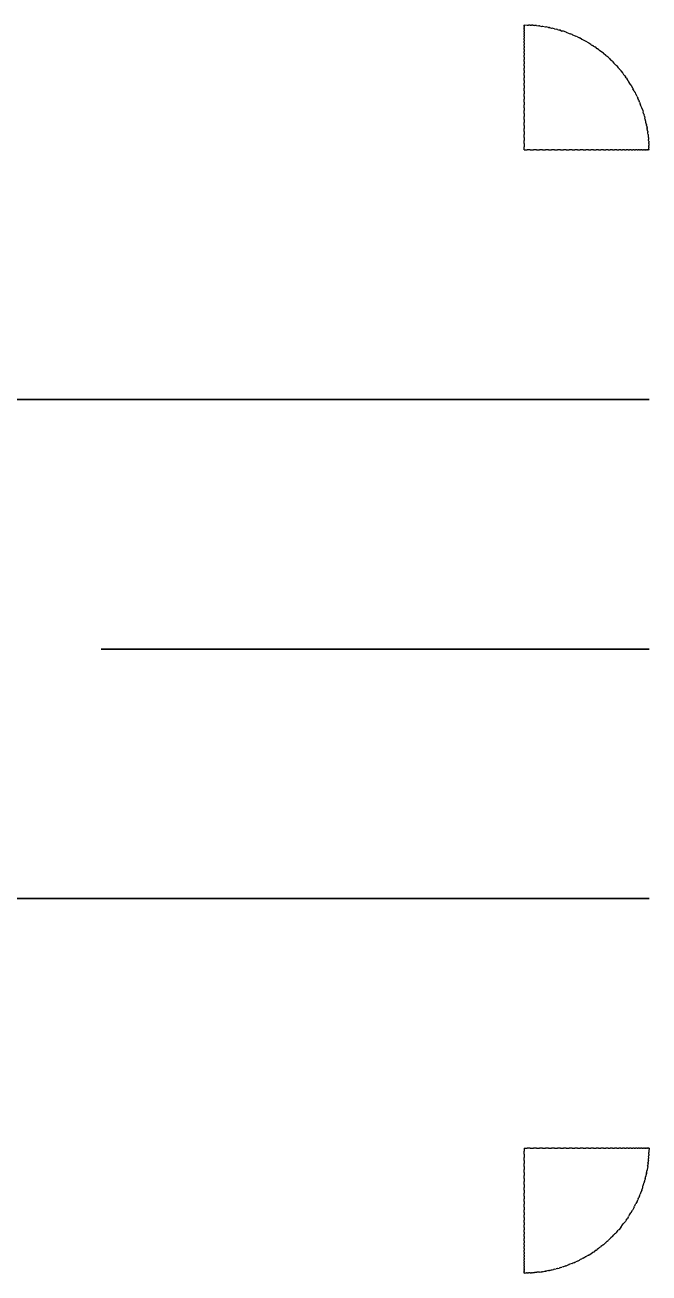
# Model space of a CAD drawing. Header units: metres. Extents: x 128 to 709, y -684 to -128.
# Drawn here: x 203.1 to 278.1, y -278.1 to -128.1 of the extents above; entities that cross this region are included whole.
import ezdxf

# ---------------------------------------------------------------- set-up
doc = ezdxf.new("R2010")
doc.units = ezdxf.units.M

msp = doc.modelspace()

# ---------------------------------------------------------------- linework, layer by layer
for p, q in [((263.13, -128.13), (263.5, -128.14)), ((263.13, -128.13), (263.13, -128.15)), ((263.13, -128.15), (263.13, -128.17)), ((263.13, -128.2), (263.13, -128.17)), ((263.13, -128.2), (263.13, -128.25)), ((263.13, -128.29), (263.13, -128.25)), ((263.13, -128.29), (263.13, -128.35)), ((263.13, -128.42), (263.13, -128.35)), ((263.13, -128.42), (263.13, -128.5)), ((263.13, -128.58), (263.13, -128.5)), ((263.13, -128.58), (263.13, -128.68)), ((263.13, -128.77), (263.13, -128.68)), ((263.13, -128.77), (263.13, -128.89)), ((263.13, -129), (263.13, -128.89)), ((263.5, -128.14), (263.64, -128.16)), ((263.86, -128.15), (263.64, -128.16)), ((263.86, -128.15), (264.01, -128.16)), ((264.15, -128.17), (264.01, -128.16)), ((264.15, -128.17), (264.23, -128.17)), ((264.23, -128.17), (264.38, -128.19)), ((264.6, -128.2), (264.38, -128.19)), ((264.6, -128.2), (264.88, -128.25)), ((264.96, -128.25), (264.88, -128.25)), ((264.96, -128.25), (265.25, -128.3)), ((265.33, -128.29), (265.25, -128.3)), ((265.33, -128.29), (265.69, -128.35)), ((265.69, -128.35), (265.75, -128.37)), ((266.05, -128.42), (265.75, -128.37)), ((266.05, -128.42), (266.12, -128.43)), ((266.18, -128.45), (266.12, -128.43)), ((266.18, -128.45), (266.41, -128.5)), ((266.41, -128.5), (266.48, -128.51)), ((266.77, -128.58), (266.48, -128.51)), ((266.77, -128.58), (266.97, -128.65)), ((267.13, -128.68), (266.97, -128.65)), ((267.13, -128.68), (267.33, -128.75)), ((267.48, -128.77), (267.33, -128.75)), ((267.48, -128.77), (267.66, -128.86)), ((267.82, -128.89), (267.66, -128.86)), ((267.83, -128.89), (267.82, -128.89)), ((268.15, -129), (267.83, -128.89)), ((263.13, -129), (263.13, -129.14)), ((263.13, -129.27), (263.13, -129.14)), ((263.13, -129.27), (263.13, -129.42)), ((263.13, -129.57), (263.13, -129.42)), ((263.13, -129.57), (263.13, -129.73)), ((263.13, -129.9), (263.13, -129.73)), ((263.13, -129.9), (263.13, -130.08)), ((263.13, -130.26), (263.13, -130.08)), ((263.13, -130.26), (263.13, -130.46)), ((263.13, -130.66), (263.13, -130.46)), ((268.15, -129), (268.17, -129)), ((268.18, -129), (268.17, -129)), ((268.18, -129), (268.51, -129.14)), ((268.52, -129.14), (268.51, -129.14)), ((268.52, -129.14), (268.63, -129.2)), ((268.87, -129.27), (268.63, -129.2)), ((268.87, -129.27), (268.99, -129.34)), ((269.2, -129.42), (268.99, -129.34)), ((269.2, -129.42), (269.32, -129.49)), ((269.54, -129.57), (269.32, -129.49)), ((269.54, -129.57), (269.79, -129.69)), ((269.87, -129.73), (269.79, -129.69)), ((270.03, -129.82), (269.87, -129.73)), ((270.03, -129.82), (270.11, -129.86)), ((270.2, -129.9), (270.11, -129.86)), ((270.2, -129.9), (270.52, -130.08)), ((270.52, -130.08), (270.56, -130.12)), ((270.84, -130.26), (270.56, -130.12)), ((270.84, -130.26), (270.88, -130.3)), ((271.15, -130.46), (270.88, -130.3)), ((271.15, -130.46), (271.19, -130.5)), ((271.19, -130.5), (271.35, -130.61)), ((263.13, -130.66), (263.13, -130.87)), ((263.13, -131.08), (263.13, -130.87)), ((263.13, -131.08), (263.13, -131.31)), ((263.13, -131.53), (263.13, -131.31)), ((263.13, -131.53), (263.13, -131.77)), ((263.13, -132.01), (263.13, -131.77)), ((271.46, -130.66), (271.35, -130.61)), ((271.46, -130.66), (271.62, -130.77)), ((271.76, -130.87), (271.62, -130.77)), ((271.78, -130.88), (271.76, -130.87)), ((271.78, -130.88), (271.92, -130.98)), ((272.06, -131.08), (271.92, -130.98)), ((272.06, -131.08), (272.19, -131.2)), ((272.35, -131.31), (272.19, -131.2)), ((272.64, -131.53), (272.35, -131.31)), ((272.64, -131.53), (272.92, -131.77)), ((272.92, -131.77), (272.98, -131.85)), ((273.2, -132.01), (272.98, -131.85)), ((263.13, -132.01), (263.13, -132.27)), ((263.13, -132.52), (263.13, -132.27)), ((263.13, -132.52), (263.13, -132.79)), ((263.13, -133.05), (263.13, -132.79)), ((263.13, -133.05), (263.13, -133.33)), ((263.13, -133.61), (263.13, -133.33)), ((273.2, -132.01), (273.28, -132.09)), ((273.37, -132.17), (273.28, -132.09)), ((273.37, -132.17), (273.47, -132.27)), ((273.47, -132.27), (273.55, -132.35)), ((273.73, -132.52), (273.55, -132.35)), ((273.73, -132.52), (273.91, -132.72)), ((273.99, -132.79), (273.91, -132.72)), ((274.09, -132.91), (273.99, -132.79)), ((274.09, -132.91), (274.17, -132.98)), ((274.24, -133.05), (274.17, -132.98)), ((274.24, -133.05), (274.43, -133.29)), ((274.48, -133.33), (274.43, -133.29)), ((274.48, -133.33), (274.5, -133.36)), ((274.72, -133.61), (274.5, -133.36)), ((263.13, -133.61), (263.13, -133.9)), ((263.13, -134.19), (263.13, -133.9)), ((263.13, -134.19), (263.13, -134.49)), ((263.13, -134.79), (263.13, -134.49)), ((263.13, -134.79), (263.13, -135.11)), ((274.72, -133.61), (274.74, -133.64)), ((274.76, -133.67), (274.74, -133.64)), ((274.76, -133.67), (274.95, -133.9)), ((274.95, -133.9), (274.97, -133.93)), ((274.97, -133.93), (275.07, -134.08)), ((275.18, -134.19), (275.07, -134.08)), ((275.18, -134.19), (275.28, -134.35)), ((275.39, -134.49), (275.28, -134.35)), ((275.39, -134.49), (275.49, -134.65)), ((275.6, -134.79), (275.49, -134.65)), ((275.6, -134.79), (275.66, -134.92)), ((275.77, -135.07), (275.66, -134.92)), ((263.13, -135.42), (263.13, -135.11)), ((263.13, -135.42), (263.13, -135.74)), ((263.13, -136.06), (263.13, -135.74)), ((263.13, -136.06), (263.13, -136.39)), ((263.13, -136.71), (263.13, -136.39)), ((275.8, -135.11), (275.77, -135.07)), ((275.94, -135.34), (275.8, -135.11)), ((275.94, -135.34), (275.97, -135.38)), ((275.99, -135.42), (275.97, -135.38)), ((275.99, -135.42), (276.15, -135.7)), ((276.18, -135.74), (276.15, -135.7)), ((276.18, -135.74), (276.2, -135.79)), ((276.36, -136.06), (276.2, -135.79)), ((276.36, -136.06), (276.4, -136.15)), ((276.45, -136.24), (276.4, -136.15)), ((276.45, -136.24), (276.52, -136.39)), ((276.52, -136.39), (276.57, -136.48)), ((276.69, -136.71), (276.57, -136.48)), ((263.13, -136.71), (263.13, -137.05)), ((263.13, -137.39), (263.13, -137.05)), ((263.13, -137.39), (263.13, -137.73)), ((263.13, -138.07), (263.13, -137.73)), ((276.69, -136.71), (276.79, -136.94)), ((276.84, -137.05), (276.79, -136.94)), ((276.89, -137.16), (276.84, -137.05)), ((276.89, -137.16), (276.94, -137.27)), ((276.99, -137.39), (276.94, -137.27)), ((276.99, -137.39), (277.07, -137.64)), ((277.12, -137.73), (277.07, -137.64)), ((277.12, -137.73), (277.12, -137.75)), ((277.25, -138.07), (277.12, -137.75)), ((263.13, -138.07), (263.13, -138.42)), ((263.13, -138.77), (263.13, -138.42)), ((263.13, -138.77), (263.13, -139.13)), ((263.13, -139.48), (263.13, -139.13)), ((263.13, -139.48), (263.13, -139.84)), ((277.25, -138.07), (277.26, -138.1)), ((277.26, -138.12), (277.26, -138.1)), ((277.26, -138.12), (277.37, -138.42)), ((277.37, -138.42), (277.37, -138.45)), ((277.37, -138.45), (277.42, -138.6)), ((277.48, -138.77), (277.42, -138.6)), ((277.48, -138.77), (277.53, -138.93)), ((277.57, -139.08), (277.53, -138.93)), ((277.57, -139.08), (277.58, -139.13)), ((277.58, -139.13), (277.63, -139.28)), ((277.68, -139.48), (277.63, -139.28)), ((277.68, -139.48), (277.69, -139.59)), ((263.13, -140.2), (263.13, -139.84)), ((263.13, -140.2), (263.13, -140.56)), ((263.13, -140.93), (263.13, -140.56)), ((263.13, -140.93), (263.13, -141.29)), ((277.75, -139.78), (277.69, -139.59)), ((277.76, -139.84), (277.75, -139.78)), ((277.81, -140.08), (277.76, -139.84)), ((277.81, -140.08), (277.83, -140.14)), ((277.84, -140.2), (277.83, -140.14)), ((277.84, -140.2), (277.89, -140.51)), ((277.9, -140.56), (277.89, -140.51)), ((277.9, -140.56), (277.9, -140.61)), ((277.9, -140.63), (277.9, -140.61)), ((277.9, -140.64), (277.9, -140.63)), ((277.9, -140.67), (277.9, -140.64)), ((277.97, -140.93), (277.9, -140.67)), ((277.97, -140.93), (277.98, -141.01)), ((263.13, -141.66), (263.13, -141.29)), ((263.13, -141.66), (263.13, -142.03)), ((263.13, -142.39), (263.13, -142.03)), ((263.13, -142.39), (263.13, -142.76)), ((277.99, -141.09), (277.98, -141.01)), ((277.99, -141.1), (277.99, -141.09)), ((277.99, -141.12), (277.99, -141.1)), ((277.99, -141.12), (277.99, -141.13)), ((278.01, -141.29), (277.99, -141.13)), ((278.01, -141.29), (278.02, -141.37)), ((278.02, -141.37), (278.04, -141.61)), ((278.06, -141.66), (278.04, -141.61)), ((278.06, -141.66), (278.07, -141.88)), ((278.08, -142.03), (278.07, -141.88)), ((278.09, -142.11), (278.08, -142.03)), ((278.09, -142.11), (278.09, -142.13)), ((278.09, -142.13), (278.09, -142.14)), ((278.09, -142.14), (278.09, -142.15)), ((278.09, -142.15), (278.09, -142.24)), ((278.11, -142.39), (278.09, -142.24)), ((278.11, -142.39), (278.11, -142.62)), ((263.13, -143.13), (263.13, -142.76)), ((263.13, -143.13), (263.5, -143.13)), ((263.86, -143.13), (263.5, -143.13)), ((263.86, -143.13), (264.23, -143.13)), ((264.6, -143.13), (264.23, -143.13)), ((264.6, -143.13), (264.96, -143.13)), ((265.33, -143.13), (264.96, -143.13)), ((265.33, -143.13), (265.69, -143.13)), ((266.05, -143.13), (265.69, -143.13)), ((266.05, -143.13), (266.41, -143.13)), ((266.77, -143.13), (266.41, -143.13)), ((266.77, -143.13), (267.13, -143.13)), ((267.48, -143.13), (267.13, -143.13)), ((267.48, -143.13), (267.83, -143.13)), ((268.18, -143.13), (267.83, -143.13)), ((268.18, -143.13), (268.52, -143.13)), ((268.87, -143.13), (268.52, -143.13)), ((268.87, -143.13), (269.2, -143.13)), ((269.54, -143.13), (269.2, -143.13)), ((269.54, -143.13), (269.87, -143.13)), ((270.2, -143.13), (269.87, -143.13)), ((270.2, -143.13), (270.52, -143.13)), ((270.84, -143.13), (270.52, -143.13)), ((270.84, -143.13), (271.15, -143.13)), ((271.46, -143.13), (271.15, -143.13)), ((271.46, -143.13), (271.76, -143.13)), ((272.06, -143.13), (271.76, -143.13)), ((272.06, -143.13), (272.35, -143.13)), ((272.64, -143.13), (272.35, -143.13)), ((272.64, -143.13), (272.92, -143.13)), ((273.2, -143.13), (272.92, -143.13)), ((273.2, -143.13), (273.47, -143.13)), ((273.73, -143.13), (273.47, -143.13)), ((273.73, -143.13), (273.99, -143.13)), ((274.24, -143.13), (273.99, -143.13)), ((274.24, -143.13), (274.48, -143.13)), ((274.72, -143.13), (274.48, -143.13)), ((274.72, -143.13), (274.95, -143.13)), ((275.18, -143.13), (274.95, -143.13)), ((275.18, -143.13), (275.39, -143.13)), ((275.6, -143.13), (275.39, -143.13)), ((275.6, -143.13), (275.8, -143.13)), ((275.99, -143.13), (275.8, -143.13)), ((275.99, -143.13), (276.18, -143.13)), ((276.36, -143.13), (276.18, -143.13)), ((276.36, -143.13), (276.52, -143.13)), ((276.69, -143.13), (276.52, -143.13)), ((276.69, -143.13), (276.84, -143.13)), ((276.99, -143.13), (276.84, -143.13)), ((276.99, -143.13), (277.12, -143.13)), ((277.25, -143.13), (277.12, -143.13)), ((277.25, -143.13), (277.37, -143.13)), ((277.48, -143.13), (277.37, -143.13)), ((277.48, -143.13), (277.58, -143.13)), ((277.68, -143.13), (277.58, -143.13)), ((277.68, -143.13), (277.76, -143.13)), ((277.84, -143.13), (277.76, -143.13)), ((277.84, -143.13), (277.9, -143.13)), ((277.97, -143.13), (277.9, -143.13)), ((277.97, -143.13), (278.01, -143.13)), ((278.06, -143.13), (278.01, -143.13)), ((278.06, -143.13), (278.08, -143.13)), ((278.11, -143.13), (278.08, -143.13)), ((278.11, -142.64), (278.11, -142.62)), ((278.11, -142.65), (278.11, -142.64)), ((278.11, -142.66), (278.11, -142.65)), ((278.12, -142.76), (278.11, -142.66)), ((278.12, -142.76), (278.11, -142.86)), ((278.11, -142.89), (278.11, -142.86)), ((278.11, -142.92), (278.11, -142.89)), ((278.11, -142.96), (278.11, -142.92)), ((278.11, -142.99), (278.11, -142.96)), ((278.13, -143.13), (278.11, -142.99)), ((278.13, -143.13), (278.11, -143.13)), ((179.64, -173.13), (220.38, -173.13)), ((219.45, -173.13), (180.12, -173.13)), ((219.63, -173.13), (219.45, -173.13)), ((219.87, -173.13), (219.63, -173.13)), ((220.05, -173.13), (219.87, -173.13)), ((220.23, -173.13), (220.05, -173.13)), ((220.49, -173.13), (220.23, -173.13)), ((220.38, -173.13), (220.52, -173.13)), ((220.68, -173.13), (220.49, -173.13)), ((220.52, -173.13), (220.8, -173.13)), ((220.87, -173.13), (220.68, -173.13)), ((220.8, -173.13), (220.94, -173.13)), ((221.14, -173.13), (220.87, -173.13)), ((220.94, -173.13), (221.08, -173.13)), ((221.08, -173.13), (221.39, -173.13)), ((221.33, -173.13), (221.14, -173.13)), ((221.53, -173.13), (221.33, -173.13)), ((221.39, -173.13), (221.53, -173.13)), ((221.53, -173.13), (221.68, -173.13)), ((221.82, -173.13), (221.53, -173.13)), ((221.68, -173.13), (222, -173.13)), ((222.01, -173.13), (221.82, -173.13)), ((222, -173.13), (222.15, -173.13)), ((222.21, -173.13), (222.01, -173.13)), ((222.15, -173.13), (222.3, -173.13)), ((222.51, -173.13), (222.21, -173.13)), ((222.3, -173.13), (222.63, -173.13)), ((222.71, -173.13), (222.51, -173.13)), ((222.63, -173.13), (222.78, -173.13)), ((222.92, -173.13), (222.71, -173.13)), ((222.78, -173.13), (222.94, -173.13)), ((223.23, -173.13), (222.92, -173.13)), ((222.94, -173.13), (223.29, -173.13)), ((223.43, -173.13), (223.23, -173.13)), ((223.29, -173.13), (223.44, -173.13)), ((223.63, -173.13), (223.43, -173.13)), ((223.44, -173.13), (223.6, -173.13)), ((223.6, -173.13), (223.96, -173.13)), ((223.96, -173.13), (223.63, -173.13)), ((223.96, -173.13), (224.11, -173.13)), ((224.16, -173.13), (223.96, -173.13)), ((224.11, -173.13), (224.27, -173.13)), ((224.36, -173.13), (224.16, -173.13)), ((224.27, -173.13), (224.65, -173.13)), ((224.7, -173.13), (224.36, -173.13)), ((224.65, -173.13), (224.8, -173.13)), ((224.9, -173.13), (224.7, -173.13)), ((224.8, -173.13), (224.95, -173.13)), ((225.1, -173.13), (224.9, -173.13)), ((224.95, -173.13), (225.34, -173.13)), ((225.44, -173.13), (225.1, -173.13)), ((225.34, -173.13), (225.49, -173.13)), ((225.64, -173.13), (225.44, -173.13)), ((225.49, -173.13), (225.64, -173.13)), ((225.64, -173.13), (226.05, -173.13)), ((225.85, -173.13), (225.64, -173.13)), ((226.2, -173.13), (225.85, -173.13)), ((226.05, -173.13), (226.2, -173.13)), ((226.2, -173.13), (226.34, -173.13)), ((226.39, -173.13), (226.2, -173.13)), ((226.34, -173.13), (226.75, -173.13)), ((226.59, -173.13), (226.39, -173.13)), ((226.95, -173.13), (226.59, -173.13)), ((226.75, -173.13), (226.9, -173.13)), ((226.9, -173.13), (227.04, -173.13)), ((227.15, -173.13), (226.95, -173.13)), ((227.04, -173.13), (227.46, -173.13)), ((227.34, -173.13), (227.15, -173.13)), ((227.71, -173.13), (227.34, -173.13)), ((227.46, -173.13), (227.6, -173.13)), ((227.6, -173.13), (227.73, -173.13)), ((227.89, -173.13), (227.71, -173.13)), ((227.73, -173.13), (228.16, -173.13)), ((228.08, -173.13), (227.89, -173.13)), ((228.45, -173.13), (228.08, -173.13)), ((228.16, -173.13), (228.29, -173.13)), ((228.29, -173.13), (228.43, -173.13)), ((228.43, -173.13), (228.86, -173.13)), ((228.64, -173.13), (228.45, -173.13)), ((228.81, -173.13), (228.64, -173.13)), ((229.19, -173.13), (228.81, -173.13)), ((228.86, -173.13), (228.99, -173.13)), ((228.99, -173.13), (229.11, -173.13)), ((229.11, -173.13), (229.54, -173.13)), ((229.37, -173.13), (229.19, -173.13)), ((229.54, -173.13), (229.37, -173.13)), ((229.54, -173.13), (229.67, -173.13)), ((229.92, -173.13), (229.54, -173.13)), ((229.67, -173.13), (229.78, -173.13)), ((229.78, -173.13), (230.23, -173.13)), ((230.09, -173.13), (229.92, -173.13)), ((230.26, -173.13), (230.09, -173.13)), ((230.23, -173.13), (230.34, -173.13)), ((230.64, -173.13), (230.26, -173.13)), ((230.34, -173.13), (230.44, -173.13)), ((230.44, -173.13), (230.89, -173.13)), ((230.8, -173.13), (230.64, -173.13)), ((230.96, -173.13), (230.8, -173.13)), ((230.89, -173.13), (230.99, -173.13)), ((231.34, -173.13), (230.96, -173.13)), ((230.99, -173.13), (231.09, -173.13)), ((231.09, -173.13), (231.54, -173.13)), ((231.49, -173.13), (231.34, -173.13)), ((231.64, -173.13), (231.49, -173.13)), ((231.54, -173.13), (231.63, -173.13)), ((231.63, -173.13), (231.72, -173.13)), ((232.03, -173.13), (231.64, -173.13)), ((231.72, -173.13), (232.17, -173.13)), ((232.17, -173.13), (232.03, -173.13)), ((232.17, -173.13), (232.25, -173.13)), ((232.31, -173.13), (232.17, -173.13)), ((232.25, -173.13), (232.33, -173.13)), ((232.69, -173.13), (232.31, -173.13)), ((232.33, -173.13), (232.78, -173.13)), ((232.82, -173.13), (232.69, -173.13)), ((232.78, -173.13), (232.85, -173.13)), ((232.95, -173.13), (232.82, -173.13)), ((232.85, -173.13), (232.92, -173.13)), ((232.92, -173.13), (233.36, -173.13)), ((233.34, -173.13), (232.95, -173.13)), ((233.46, -173.13), (233.34, -173.13)), ((233.36, -173.13), (233.43, -173.13)), ((233.43, -173.13), (233.49, -173.13)), ((233.58, -173.13), (233.46, -173.13)), ((233.49, -173.13), (233.93, -173.13)), ((233.96, -173.13), (233.58, -173.13)), ((233.93, -173.13), (233.99, -173.13)), ((234.07, -173.13), (233.96, -173.13)), ((233.99, -173.13), (234.04, -173.13)), ((234.04, -173.13), (234.47, -173.13)), ((234.18, -173.13), (234.07, -173.13)), ((234.56, -173.13), (234.18, -173.13)), ((234.47, -173.13), (234.52, -173.13)), ((234.52, -173.13), (234.57, -173.13)), ((234.66, -173.13), (234.56, -173.13)), ((234.57, -173.13), (234.99, -173.13)), ((234.76, -173.13), (234.66, -173.13)), ((235.13, -173.13), (234.76, -173.13)), ((234.99, -173.13), (235.03, -173.13)), ((235.03, -173.13), (235.07, -173.13)), ((235.07, -173.13), (235.48, -173.13)), ((235.22, -173.13), (235.13, -173.13)), ((235.31, -173.13), (235.22, -173.13)), ((235.67, -173.13), (235.31, -173.13)), ((235.48, -173.13), (235.51, -173.13)), ((235.51, -173.13), (235.54, -173.13)), ((235.54, -173.13), (235.95, -173.13)), ((235.76, -173.13), (235.67, -173.13)), ((235.84, -173.13), (235.76, -173.13)), ((236.19, -173.13), (235.84, -173.13)), ((235.95, -173.13), (235.97, -173.13)), ((235.97, -173.13), (236, -173.13)), ((236, -173.13), (236.38, -173.13)), ((236.27, -173.13), (236.19, -173.13)), ((236.34, -173.13), (236.27, -173.13)), ((236.68, -173.13), (236.34, -173.13)), ((236.38, -173.13), (236.4, -173.13)), ((236.4, -173.13), (236.42, -173.13)), ((236.42, -173.13), (236.81, -173.13)), ((236.75, -173.13), (236.68, -173.13)), ((236.81, -173.13), (236.75, -173.13)), ((236.81, -173.13), (236.82, -173.13)), ((237.15, -173.13), (236.81, -173.13)), ((236.82, -173.13), (237.18, -173.13)), ((237.2, -173.13), (237.15, -173.13)), ((237.18, -173.13), (237.19, -173.13)), ((237.19, -173.13), (237.54, -173.13)), ((237.26, -173.13), (237.2, -173.13)), ((237.58, -173.13), (237.26, -173.13)), ((237.54, -173.13), (237.7, -173.13)), ((237.63, -173.13), (237.58, -173.13)), ((237.68, -173.13), (237.63, -173.13)), ((237.99, -173.13), (237.68, -173.13)), ((237.7, -173.13), (237.87, -173.13)), ((237.87, -173.13), (263.13, -173.13)), ((238.03, -173.13), (237.99, -173.13)), ((238.07, -173.13), (238.03, -173.13)), ((238.36, -173.13), (238.07, -173.13)), ((238.4, -173.13), (238.36, -173.13)), ((241.46, -173.13), (238.4, -173.13)), ((244.55, -173.13), (241.46, -173.13)), ((270.63, -173.13), (244.55, -173.13)), ((263.13, -173.13), (263.31, -173.13)), ((263.31, -173.13), (263.5, -173.13)), ((263.5, -173.13), (263.68, -173.13)), ((263.68, -173.13), (263.86, -173.13)), ((263.86, -173.13), (264.05, -173.13)), ((264.05, -173.13), (264.23, -173.13)), ((264.23, -173.13), (264.41, -173.13)), ((264.41, -173.13), (264.6, -173.13)), ((264.6, -173.13), (264.78, -173.13)), ((264.78, -173.13), (264.96, -173.13)), ((264.96, -173.13), (265.15, -173.13)), ((265.15, -173.13), (265.33, -173.13)), ((265.33, -173.13), (265.51, -173.13)), ((265.51, -173.13), (265.69, -173.13)), ((265.69, -173.13), (265.87, -173.13)), ((265.87, -173.13), (266.05, -173.13)), ((266.05, -173.13), (266.23, -173.13)), ((266.23, -173.13), (266.41, -173.13)), ((266.41, -173.13), (266.59, -173.13)), ((266.59, -173.13), (266.77, -173.13)), ((266.77, -173.13), (266.95, -173.13)), ((266.95, -173.13), (267.13, -173.13)), ((267.13, -173.13), (267.31, -173.13)), ((267.31, -173.13), (267.48, -173.13)), ((267.48, -173.13), (267.66, -173.13)), ((267.66, -173.13), (267.83, -173.13)), ((267.83, -173.13), (268.01, -173.13)), ((268.01, -173.13), (268.18, -173.13)), ((268.18, -173.13), (268.35, -173.13)), ((268.35, -173.13), (268.52, -173.13)), ((268.52, -173.13), (268.7, -173.13)), ((268.7, -173.13), (268.87, -173.13)), ((268.87, -173.13), (269.04, -173.13)), ((269.04, -173.13), (269.2, -173.13)), ((269.2, -173.13), (269.37, -173.13)), ((269.37, -173.13), (269.54, -173.13)), ((269.54, -173.13), (269.71, -173.13)), ((269.71, -173.13), (269.87, -173.13)), ((269.87, -173.13), (270.03, -173.13)), ((270.03, -173.13), (270.2, -173.13)), ((270.2, -173.13), (270.36, -173.13)), ((270.36, -173.13), (270.52, -173.13)), ((270.52, -173.13), (270.68, -173.13)), ((272.83, -173.13), (270.63, -173.13)), ((270.68, -173.13), (270.84, -173.13)), ((270.84, -173.13), (271, -173.13)), ((271, -173.13), (271.15, -173.13)), ((271.15, -173.13), (271.31, -173.13)), ((271.31, -173.13), (271.46, -173.13)), ((271.46, -173.13), (271.61, -173.13)), ((271.61, -173.13), (271.76, -173.13)), ((271.76, -173.13), (271.91, -173.13)), ((271.91, -173.13), (272.06, -173.13)), ((272.06, -173.13), (272.21, -173.13)), ((272.21, -173.13), (272.35, -173.13)), ((272.35, -173.13), (272.5, -173.13)), ((272.5, -173.13), (272.64, -173.13)), ((272.64, -173.13), (272.78, -173.13)), ((272.78, -173.13), (272.92, -173.13)), ((274.38, -173.13), (272.83, -173.13)), ((272.92, -173.13), (273.06, -173.13)), ((273.06, -173.13), (273.2, -173.13)), ((273.2, -173.13), (273.33, -173.13)), ((273.33, -173.13), (273.47, -173.13)), ((273.47, -173.13), (273.6, -173.13)), ((273.6, -173.13), (273.73, -173.13)), ((273.73, -173.13), (273.86, -173.13)), ((273.86, -173.13), (273.99, -173.13)), ((273.99, -173.13), (274.12, -173.13)), ((274.12, -173.13), (274.24, -173.13)), ((274.24, -173.13), (274.36, -173.13)), ((274.36, -173.13), (274.48, -173.13)), ((276.36, -173.13), (274.38, -173.13)), ((274.48, -173.13), (274.6, -173.13)), ((274.6, -173.13), (274.72, -173.13)), ((274.72, -173.13), (274.84, -173.13)), ((274.84, -173.13), (274.95, -173.13)), ((274.95, -173.13), (275.06, -173.13)), ((275.06, -173.13), (275.18, -173.13)), ((275.18, -173.13), (275.28, -173.13)), ((275.28, -173.13), (275.39, -173.13)), ((275.39, -173.13), (275.49, -173.13)), ((275.49, -173.13), (275.6, -173.13)), ((275.6, -173.13), (275.7, -173.13)), ((275.7, -173.13), (275.8, -173.13)), ((275.8, -173.13), (275.9, -173.13)), ((275.9, -173.13), (275.99, -173.13)), ((275.99, -173.13), (276.08, -173.13)), ((276.08, -173.13), (276.18, -173.13)), ((276.18, -173.13), (276.27, -173.13)), ((276.27, -173.13), (276.36, -173.13)), ((276.36, -173.13), (276.44, -173.13)), ((278.13, -173.13), (276.36, -173.13)), ((276.44, -173.13), (276.52, -173.13)), ((276.52, -173.13), (276.61, -173.13)), ((276.61, -173.13), (276.69, -173.13)), ((276.69, -173.13), (276.76, -173.13)), ((276.76, -173.13), (276.84, -173.13)), ((276.84, -173.13), (276.91, -173.13)), ((276.91, -173.13), (276.99, -173.13)), ((276.99, -173.13), (277.05, -173.13)), ((277.05, -173.13), (277.12, -173.13)), ((277.12, -173.13), (277.19, -173.13)), ((277.19, -173.13), (277.25, -173.13)), ((277.25, -173.13), (277.31, -173.13)), ((277.31, -173.13), (277.37, -173.13)), ((277.37, -173.13), (277.42, -173.13)), ((277.42, -173.13), (277.48, -173.13)), ((277.48, -173.13), (277.53, -173.13)), ((277.53, -173.13), (277.58, -173.13)), ((277.58, -173.13), (277.63, -173.13)), ((277.63, -173.13), (277.68, -173.13)), ((277.68, -173.13), (277.72, -173.13)), ((277.72, -173.13), (277.76, -173.13)), ((277.76, -173.13), (277.8, -173.13)), ((277.8, -173.13), (277.84, -173.13)), ((277.84, -173.13), (277.87, -173.13)), ((277.87, -173.13), (277.9, -173.13)), ((277.9, -173.13), (277.93, -173.13)), ((277.93, -173.13), (277.97, -173.13)), ((277.97, -173.13), (277.99, -173.13)), ((277.99, -173.13), (278.01, -173.13)), ((278.01, -173.13), (278.03, -173.13)), ((278.03, -173.13), (278.06, -173.13)), ((278.06, -173.13), (278.07, -173.13)), ((278.07, -173.13), (278.08, -173.13)), ((278.08, -173.13), (278.1, -173.13)), ((278.1, -173.13), (278.12, -173.13)), ((278.12, -173.13), (278.13, -173.13)), ((212.61, -203.13), (212.28, -203.13)), ((212.28, -203.13), (212.61, -203.13)), ((237.71, -203.13), (212.61, -203.13)), ((212.61, -203.13), (241.46, -203.13)), ((263.13, -203.13), (237.71, -203.13)), ((241.46, -203.13), (270.63, -203.13)), ((263.5, -203.13), (263.13, -203.13)), ((263.86, -203.13), (263.5, -203.13)), ((264.23, -203.13), (263.86, -203.13)), ((264.6, -203.13), (264.23, -203.13)), ((264.96, -203.13), (264.6, -203.13)), ((265.33, -203.13), (264.96, -203.13)), ((265.69, -203.13), (265.33, -203.13)), ((266.05, -203.13), (265.69, -203.13)), ((266.41, -203.13), (266.05, -203.13)), ((266.77, -203.13), (266.41, -203.13)), ((267.13, -203.13), (266.77, -203.13)), ((267.48, -203.13), (267.13, -203.13)), ((267.83, -203.13), (267.48, -203.13)), ((268.18, -203.13), (267.83, -203.13)), ((268.52, -203.13), (268.18, -203.13)), ((268.87, -203.13), (268.52, -203.13)), ((269.2, -203.13), (268.87, -203.13)), ((269.54, -203.13), (269.2, -203.13)), ((269.87, -203.13), (269.54, -203.13)), ((270.2, -203.13), (269.87, -203.13)), ((270.52, -203.13), (270.2, -203.13)), ((270.84, -203.13), (270.52, -203.13)), ((270.63, -203.13), (274.38, -203.13)), ((271.15, -203.13), (270.84, -203.13)), ((271.46, -203.13), (271.15, -203.13)), ((271.76, -203.13), (271.46, -203.13)), ((272.06, -203.13), (271.76, -203.13)), ((272.35, -203.13), (272.06, -203.13)), ((272.64, -203.13), (272.35, -203.13)), ((272.92, -203.13), (272.64, -203.13)), ((273.2, -203.13), (272.92, -203.13)), ((273.47, -203.13), (273.2, -203.13)), ((273.73, -203.13), (273.47, -203.13)), ((273.99, -203.13), (273.73, -203.13)), ((274.24, -203.13), (273.99, -203.13)), ((274.48, -203.13), (274.24, -203.13)), ((274.38, -203.13), (274.6, -203.13)), ((274.72, -203.13), (274.48, -203.13)), ((274.6, -203.13), (278.13, -203.13)), ((274.95, -203.13), (274.72, -203.13)), ((275.18, -203.13), (274.95, -203.13)), ((275.39, -203.13), (275.18, -203.13)), ((275.6, -203.13), (275.39, -203.13)), ((275.8, -203.13), (275.6, -203.13)), ((275.99, -203.13), (275.8, -203.13)), ((276.18, -203.13), (275.99, -203.13)), ((276.36, -203.13), (276.18, -203.13)), ((276.52, -203.13), (276.36, -203.13)), ((276.69, -203.13), (276.52, -203.13)), ((276.84, -203.13), (276.69, -203.13)), ((276.99, -203.13), (276.84, -203.13)), ((277.12, -203.13), (276.99, -203.13)), ((277.25, -203.13), (277.12, -203.13)), ((277.37, -203.13), (277.25, -203.13)), ((277.48, -203.13), (277.37, -203.13)), ((277.58, -203.13), (277.48, -203.13)), ((277.68, -203.13), (277.58, -203.13)), ((277.76, -203.13), (277.68, -203.13)), ((277.84, -203.13), (277.76, -203.13)), ((277.9, -203.13), (277.84, -203.13)), ((277.97, -203.13), (277.9, -203.13)), ((278.01, -203.13), (277.97, -203.13)), ((278.06, -203.13), (278.01, -203.13)), ((278.08, -203.13), (278.06, -203.13)), ((278.12, -203.13), (278.08, -203.13)), ((278.13, -203.13), (278.12, -203.13)), ((180.25, -233.13), (219.66, -233.13)), ((218.71, -233.13), (180.76, -233.13)), ((218.9, -233.13), (218.71, -233.13)), ((219.13, -233.13), (218.9, -233.13)), ((219.32, -233.13), (219.13, -233.13)), ((219.51, -233.13), (219.32, -233.13)), ((219.77, -233.13), (219.51, -233.13)), ((219.66, -233.13), (219.8, -233.13)), ((219.96, -233.13), (219.77, -233.13)), ((219.8, -233.13), (220.08, -233.13)), ((220.16, -233.13), (219.96, -233.13)), ((220.08, -233.13), (220.23, -233.13)), ((220.43, -233.13), (220.16, -233.13)), ((220.23, -233.13), (220.38, -233.13)), ((220.38, -233.13), (220.68, -233.13)), ((220.63, -233.13), (220.43, -233.13)), ((220.83, -233.13), (220.63, -233.13)), ((220.68, -233.13), (220.83, -233.13)), ((220.83, -233.13), (220.99, -233.13)), ((221.11, -233.13), (220.83, -233.13)), ((220.99, -233.13), (221.3, -233.13)), ((221.32, -233.13), (221.11, -233.13)), ((221.3, -233.13), (221.46, -233.13)), ((221.53, -233.13), (221.32, -233.13)), ((221.46, -233.13), (221.62, -233.13)), ((221.82, -233.13), (221.53, -233.13)), ((221.62, -233.13), (221.95, -233.13)), ((222.03, -233.13), (221.82, -233.13)), ((221.95, -233.13), (222.11, -233.13)), ((222.24, -233.13), (222.03, -233.13)), ((222.11, -233.13), (222.28, -233.13)), ((222.55, -233.13), (222.24, -233.13)), ((222.28, -233.13), (222.62, -233.13)), ((222.76, -233.13), (222.55, -233.13)), ((222.62, -233.13), (222.78, -233.13)), ((222.97, -233.13), (222.76, -233.13)), ((222.78, -233.13), (222.95, -233.13)), ((222.95, -233.13), (223.3, -233.13)), ((223.29, -233.13), (222.97, -233.13)), ((223.5, -233.13), (223.29, -233.13)), ((223.3, -233.13), (223.47, -233.13)), ((223.47, -233.13), (223.64, -233.13)), ((223.72, -233.13), (223.5, -233.13)), ((223.64, -233.13), (224.01, -233.13)), ((224.04, -233.13), (223.72, -233.13)), ((224.01, -233.13), (224.17, -233.13)), ((224.26, -233.13), (224.04, -233.13)), ((224.17, -233.13), (224.34, -233.13)), ((224.47, -233.13), (224.26, -233.13)), ((224.34, -233.13), (224.72, -233.13)), ((224.81, -233.13), (224.47, -233.13)), ((224.72, -233.13), (224.88, -233.13)), ((225.02, -233.13), (224.81, -233.13)), ((224.88, -233.13), (225.04, -233.13)), ((225.23, -233.13), (225.02, -233.13)), ((225.04, -233.13), (225.44, -233.13)), ((225.57, -233.13), (225.23, -233.13)), ((225.44, -233.13), (225.6, -233.13)), ((225.78, -233.13), (225.57, -233.13)), ((225.6, -233.13), (225.76, -233.13)), ((225.76, -233.13), (226.16, -233.13)), ((225.99, -233.13), (225.78, -233.13)), ((226.34, -233.13), (225.99, -233.13)), ((226.16, -233.13), (226.31, -233.13)), ((226.31, -233.13), (226.47, -233.13)), ((226.55, -233.13), (226.34, -233.13)), ((226.47, -233.13), (226.88, -233.13)), ((226.75, -233.13), (226.55, -233.13)), ((227.11, -233.13), (226.75, -233.13)), ((226.88, -233.13), (227.03, -233.13)), ((227.03, -233.13), (227.18, -233.13)), ((227.31, -233.13), (227.11, -233.13)), ((227.18, -233.13), (227.6, -233.13)), ((227.51, -233.13), (227.31, -233.13)), ((227.88, -233.13), (227.51, -233.13)), ((227.6, -233.13), (227.75, -233.13)), ((227.75, -233.13), (227.89, -233.13)), ((228.07, -233.13), (227.88, -233.13)), ((227.89, -233.13), (228.32, -233.13)), ((228.26, -233.13), (228.07, -233.13)), ((228.63, -233.13), (228.26, -233.13)), ((228.32, -233.13), (228.45, -233.13)), ((228.45, -233.13), (228.59, -233.13)), ((228.59, -233.13), (229.02, -233.13)), ((228.82, -233.13), (228.63, -233.13)), ((229, -233.13), (228.82, -233.13)), ((229.38, -233.13), (229, -233.13)), ((229.02, -233.13), (229.15, -233.13)), ((229.15, -233.13), (229.28, -233.13)), ((229.28, -233.13), (229.71, -233.13)), ((229.55, -233.13), (229.38, -233.13)), ((229.73, -233.13), (229.55, -233.13)), ((229.71, -233.13), (229.84, -233.13)), ((230.11, -233.13), (229.73, -233.13)), ((229.84, -233.13), (229.95, -233.13)), ((229.95, -233.13), (230.39, -233.13)), ((230.28, -233.13), (230.11, -233.13)), ((230.44, -233.13), (230.28, -233.13)), ((230.39, -233.13), (230.51, -233.13)), ((230.83, -233.13), (230.44, -233.13)), ((230.51, -233.13), (230.62, -233.13)), ((230.62, -233.13), (231.06, -233.13)), ((230.99, -233.13), (230.83, -233.13)), ((231.14, -233.13), (230.99, -233.13)), ((231.06, -233.13), (231.16, -233.13)), ((231.52, -233.13), (231.14, -233.13)), ((231.16, -233.13), (231.26, -233.13)), ((231.26, -233.13), (231.7, -233.13)), ((231.67, -233.13), (231.52, -233.13)), ((231.82, -233.13), (231.67, -233.13)), ((231.7, -233.13), (231.8, -233.13)), ((231.8, -233.13), (231.89, -233.13)), ((232.2, -233.13), (231.82, -233.13)), ((231.89, -233.13), (232.33, -233.13)), ((232.34, -233.13), (232.2, -233.13)), ((232.33, -233.13), (232.41, -233.13)), ((232.48, -233.13), (232.34, -233.13)), ((232.41, -233.13), (232.49, -233.13)), ((232.86, -233.13), (232.48, -233.13)), ((232.49, -233.13), (232.93, -233.13)), ((232.99, -233.13), (232.86, -233.13)), ((232.93, -233.13), (233, -233.13)), ((233.12, -233.13), (232.99, -233.13)), ((233, -233.13), (233.08, -233.13)), ((233.08, -233.13), (233.51, -233.13)), ((233.51, -233.13), (233.12, -233.13)), ((233.51, -233.13), (233.57, -233.13)), ((233.62, -233.13), (233.51, -233.13)), ((233.57, -233.13), (233.64, -233.13)), ((233.73, -233.13), (233.62, -233.13)), ((233.64, -233.13), (234.06, -233.13)), ((234.11, -233.13), (233.73, -233.13)), ((234.06, -233.13), (234.12, -233.13)), ((234.22, -233.13), (234.11, -233.13)), ((234.12, -233.13), (234.17, -233.13)), ((234.17, -233.13), (234.59, -233.13)), ((234.32, -233.13), (234.22, -233.13)), ((234.69, -233.13), (234.32, -233.13)), ((234.59, -233.13), (234.64, -233.13)), ((234.64, -233.13), (234.69, -233.13)), ((234.69, -233.13), (235.1, -233.13)), ((234.79, -233.13), (234.69, -233.13)), ((234.89, -233.13), (234.79, -233.13)), ((235.25, -233.13), (234.89, -233.13)), ((235.1, -233.13), (235.14, -233.13)), ((235.14, -233.13), (235.17, -233.13)), ((235.17, -233.13), (235.57, -233.13)), ((235.34, -233.13), (235.25, -233.13)), ((235.42, -233.13), (235.34, -233.13)), ((235.78, -233.13), (235.42, -233.13)), ((235.57, -233.13), (235.61, -233.13)), ((235.61, -233.13), (235.64, -233.13)), ((235.64, -233.13), (236.02, -233.13)), ((235.86, -233.13), (235.78, -233.13)), ((235.93, -233.13), (235.86, -233.13)), ((236.28, -233.13), (235.93, -233.13)), ((236.02, -233.13), (236.05, -233.13)), ((236.05, -233.13), (236.07, -233.13)), ((236.07, -233.13), (236.44, -233.13)), ((236.35, -233.13), (236.28, -233.13)), ((236.42, -233.13), (236.35, -233.13)), ((236.75, -233.13), (236.42, -233.13)), ((236.44, -233.13), (236.46, -233.13)), ((236.46, -233.13), (236.48, -233.13)), ((236.48, -233.13), (236.84, -233.13)), ((236.81, -233.13), (236.75, -233.13)), ((236.87, -233.13), (236.81, -233.13)), ((236.84, -233.13), (236.85, -233.13)), ((236.85, -233.13), (236.86, -233.13)), ((236.86, -233.13), (237.21, -233.13)), ((237.2, -233.13), (236.87, -233.13)), ((237.25, -233.13), (237.2, -233.13)), ((237.21, -233.13), (237.22, -233.13)), ((237.22, -233.13), (237.55, -233.13)), ((237.3, -233.13), (237.25, -233.13)), ((237.61, -233.13), (237.3, -233.13)), ((237.55, -233.13), (237.55, -233.13)), ((237.55, -233.13), (237.71, -233.13)), ((237.66, -233.13), (237.61, -233.13)), ((237.71, -233.13), (237.66, -233.13)), ((237.71, -233.13), (237.87, -233.13)), ((238, -233.13), (237.71, -233.13)), ((237.87, -233.13), (263.13, -233.13)), ((238.03, -233.13), (238, -233.13)), ((241.46, -233.13), (238.03, -233.13)), ((244.84, -233.13), (241.46, -233.13)), ((270.63, -233.13), (244.84, -233.13)), ((263.13, -233.13), (263.31, -233.13)), ((263.31, -233.13), (263.5, -233.13)), ((263.5, -233.13), (263.68, -233.13)), ((263.68, -233.13), (263.86, -233.13)), ((263.86, -233.13), (264.05, -233.13)), ((264.05, -233.13), (264.23, -233.13)), ((264.23, -233.13), (264.41, -233.13)), ((264.41, -233.13), (264.6, -233.13)), ((264.6, -233.13), (264.78, -233.13)), ((264.78, -233.13), (264.96, -233.13)), ((264.96, -233.13), (265.15, -233.13)), ((265.15, -233.13), (265.33, -233.13)), ((265.33, -233.13), (265.51, -233.13)), ((265.51, -233.13), (265.69, -233.13)), ((265.69, -233.13), (265.87, -233.13)), ((265.87, -233.13), (266.05, -233.13)), ((266.05, -233.13), (266.23, -233.13)), ((266.23, -233.13), (266.41, -233.13)), ((266.41, -233.13), (266.59, -233.13)), ((266.59, -233.13), (266.77, -233.13)), ((266.77, -233.13), (266.95, -233.13)), ((266.95, -233.13), (267.13, -233.13)), ((267.13, -233.13), (267.31, -233.13)), ((267.31, -233.13), (267.48, -233.13)), ((267.48, -233.13), (267.66, -233.13)), ((267.66, -233.13), (267.83, -233.13)), ((267.83, -233.13), (268.01, -233.13)), ((268.01, -233.13), (268.18, -233.13)), ((268.18, -233.13), (268.35, -233.13)), ((268.35, -233.13), (268.52, -233.13)), ((268.52, -233.13), (268.7, -233.13)), ((268.7, -233.13), (268.87, -233.13)), ((268.87, -233.13), (269.04, -233.13)), ((269.04, -233.13), (269.2, -233.13)), ((269.2, -233.13), (269.37, -233.13)), ((269.37, -233.13), (269.54, -233.13)), ((269.54, -233.13), (269.71, -233.13)), ((269.71, -233.13), (269.87, -233.13)), ((269.87, -233.13), (270.03, -233.13)), ((270.03, -233.13), (270.2, -233.13)), ((270.2, -233.13), (270.36, -233.13)), ((270.36, -233.13), (270.52, -233.13)), ((270.52, -233.13), (270.68, -233.13)), ((272.39, -233.13), (270.63, -233.13)), ((270.68, -233.13), (270.84, -233.13)), ((270.84, -233.13), (271, -233.13)), ((271, -233.13), (271.15, -233.13)), ((271.15, -233.13), (271.31, -233.13)), ((271.31, -233.13), (271.46, -233.13)), ((271.46, -233.13), (271.61, -233.13)), ((271.61, -233.13), (271.76, -233.13)), ((271.76, -233.13), (271.91, -233.13)), ((271.91, -233.13), (272.06, -233.13)), ((272.06, -233.13), (272.21, -233.13)), ((272.21, -233.13), (272.35, -233.13)), ((272.35, -233.13), (272.5, -233.13)), ((274.38, -233.13), (272.39, -233.13)), ((272.5, -233.13), (272.64, -233.13)), ((272.64, -233.13), (272.78, -233.13)), ((272.78, -233.13), (272.92, -233.13)), ((272.92, -233.13), (273.06, -233.13)), ((273.06, -233.13), (273.2, -233.13)), ((273.2, -233.13), (273.33, -233.13)), ((273.33, -233.13), (273.47, -233.13)), ((273.47, -233.13), (273.6, -233.13)), ((273.6, -233.13), (273.73, -233.13)), ((273.73, -233.13), (273.86, -233.13)), ((273.86, -233.13), (273.99, -233.13)), ((273.99, -233.13), (274.12, -233.13)), ((274.12, -233.13), (274.24, -233.13)), ((274.24, -233.13), (274.36, -233.13)), ((274.36, -233.13), (274.48, -233.13)), ((276.36, -233.13), (274.38, -233.13)), ((274.48, -233.13), (274.6, -233.13)), ((274.6, -233.13), (274.72, -233.13)), ((274.72, -233.13), (274.84, -233.13)), ((274.84, -233.13), (274.95, -233.13)), ((274.95, -233.13), (275.06, -233.13)), ((275.06, -233.13), (275.18, -233.13)), ((275.18, -233.13), (275.28, -233.13)), ((275.28, -233.13), (275.39, -233.13)), ((275.39, -233.13), (275.49, -233.13)), ((275.49, -233.13), (275.6, -233.13)), ((275.6, -233.13), (275.7, -233.13)), ((275.7, -233.13), (275.8, -233.13)), ((275.8, -233.13), (275.9, -233.13)), ((275.9, -233.13), (275.99, -233.13)), ((275.99, -233.13), (276.08, -233.13)), ((276.08, -233.13), (276.18, -233.13)), ((276.18, -233.13), (276.27, -233.13)), ((276.27, -233.13), (276.36, -233.13)), ((276.36, -233.13), (276.44, -233.13)), ((278.13, -233.13), (276.36, -233.13)), ((276.44, -233.13), (276.52, -233.13)), ((276.52, -233.13), (276.61, -233.13)), ((276.61, -233.13), (276.69, -233.13)), ((276.69, -233.13), (276.76, -233.13)), ((276.76, -233.13), (276.84, -233.13)), ((276.84, -233.13), (276.91, -233.13)), ((276.91, -233.13), (276.99, -233.13)), ((276.99, -233.13), (277.05, -233.13)), ((277.05, -233.13), (277.12, -233.13)), ((277.12, -233.13), (277.19, -233.13)), ((277.19, -233.13), (277.25, -233.13)), ((277.25, -233.13), (277.31, -233.13)), ((277.31, -233.13), (277.37, -233.13)), ((277.37, -233.13), (277.42, -233.13)), ((277.42, -233.13), (277.48, -233.13)), ((277.48, -233.13), (277.53, -233.13)), ((277.53, -233.13), (277.58, -233.13)), ((277.58, -233.13), (277.63, -233.13)), ((277.63, -233.13), (277.68, -233.13)), ((277.68, -233.13), (277.72, -233.13)), ((277.72, -233.13), (277.76, -233.13)), ((277.76, -233.13), (277.8, -233.13)), ((277.8, -233.13), (277.84, -233.13)), ((277.84, -233.13), (277.87, -233.13)), ((277.87, -233.13), (277.9, -233.13)), ((277.9, -233.13), (277.93, -233.13)), ((277.93, -233.13), (277.97, -233.13)), ((277.97, -233.13), (277.99, -233.13)), ((277.99, -233.13), (278.01, -233.13)), ((278.01, -233.13), (278.03, -233.13)), ((278.03, -233.13), (278.06, -233.13)), ((278.06, -233.13), (278.07, -233.13)), ((278.07, -233.13), (278.08, -233.13)), ((278.08, -233.13), (278.1, -233.13)), ((278.1, -233.13), (278.12, -233.13)), ((278.12, -233.13), (278.13, -233.13)), ((263.13, -263.13), (263.5, -263.13)), ((263.13, -263.13), (263.13, -263.5)), ((263.13, -263.86), (263.13, -263.5)), ((263.13, -263.86), (263.13, -264.23)), ((263.86, -263.13), (263.5, -263.13)), ((263.86, -263.13), (264.23, -263.13)), ((264.6, -263.13), (264.23, -263.13)), ((264.6, -263.13), (264.96, -263.13)), ((265.33, -263.13), (264.96, -263.13)), ((265.33, -263.13), (265.69, -263.13)), ((266.05, -263.13), (265.69, -263.13)), ((266.05, -263.13), (266.41, -263.13)), ((266.77, -263.13), (266.41, -263.13)), ((266.77, -263.13), (267.13, -263.13)), ((267.48, -263.13), (267.13, -263.13)), ((267.48, -263.13), (267.83, -263.13)), ((268.18, -263.13), (267.83, -263.13)), ((268.18, -263.13), (268.52, -263.13)), ((268.87, -263.13), (268.52, -263.13)), ((268.87, -263.13), (269.2, -263.13)), ((269.54, -263.13), (269.2, -263.13)), ((269.54, -263.13), (269.87, -263.13)), ((270.2, -263.13), (269.87, -263.13)), ((270.2, -263.13), (270.52, -263.13)), ((270.84, -263.13), (270.52, -263.13)), ((270.84, -263.13), (271.15, -263.13)), ((271.46, -263.13), (271.15, -263.13)), ((271.46, -263.13), (271.76, -263.13)), ((272.06, -263.13), (271.76, -263.13)), ((272.06, -263.13), (272.35, -263.13)), ((272.64, -263.13), (272.35, -263.13)), ((272.64, -263.13), (272.92, -263.13)), ((273.2, -263.13), (272.92, -263.13)), ((273.2, -263.13), (273.47, -263.13)), ((273.73, -263.13), (273.47, -263.13)), ((273.73, -263.13), (273.99, -263.13)), ((274.24, -263.13), (273.99, -263.13)), ((274.24, -263.13), (274.48, -263.13)), ((274.72, -263.13), (274.48, -263.13)), ((274.72, -263.13), (274.95, -263.13)), ((275.18, -263.13), (274.95, -263.13)), ((275.18, -263.13), (275.39, -263.13)), ((275.6, -263.13), (275.39, -263.13)), ((275.6, -263.13), (275.8, -263.13)), ((275.99, -263.13), (275.8, -263.13)), ((275.99, -263.13), (276.18, -263.13)), ((276.36, -263.13), (276.18, -263.13)), ((276.36, -263.13), (276.52, -263.13)), ((276.69, -263.13), (276.52, -263.13)), ((276.69, -263.13), (276.84, -263.13)), ((276.99, -263.13), (276.84, -263.13)), ((276.99, -263.13), (277.12, -263.13)), ((277.25, -263.13), (277.12, -263.13)), ((277.25, -263.13), (277.37, -263.13)), ((277.48, -263.13), (277.37, -263.13)), ((277.48, -263.13), (277.58, -263.13)), ((277.68, -263.13), (277.58, -263.13)), ((277.68, -263.13), (277.76, -263.13)), ((277.84, -263.13), (277.76, -263.13)), ((277.84, -263.13), (277.9, -263.13)), ((277.97, -263.13), (277.9, -263.13)), ((277.97, -263.13), (278.01, -263.13)), ((278.06, -263.13), (278.01, -263.13)), ((278.06, -263.13), (278.08, -263.13)), ((278.11, -263.13), (278.08, -263.13)), ((278.12, -263.5), (278.1, -263.64)), ((278.11, -263.86), (278.1, -263.64)), ((278.11, -263.86), (278.1, -264.01)), ((278.13, -263.13), (278.11, -263.13)), ((278.13, -263.13), (278.12, -263.5)), ((263.13, -264.6), (263.13, -264.23)), ((263.13, -264.6), (263.13, -264.96)), ((263.13, -265.33), (263.13, -264.96)), ((263.13, -265.33), (263.13, -265.69)), ((277.97, -265.33), (277.9, -265.69)), ((278.01, -264.96), (277.96, -265.25)), ((277.97, -265.33), (277.96, -265.25)), ((278.06, -264.6), (278, -264.88)), ((278.01, -264.96), (278, -264.88)), ((278.06, -264.6), (278.07, -264.38)), ((278.08, -264.23), (278.07, -264.38)), ((278.08, -264.15), (278.1, -264.01)), ((278.08, -264.15), (278.08, -264.23)), ((263.13, -266.05), (263.13, -265.69)), ((263.13, -266.05), (263.13, -266.41)), ((263.13, -266.77), (263.13, -266.41)), ((263.13, -266.77), (263.13, -267.13)), ((277.58, -267.13), (277.61, -266.97)), ((277.68, -266.77), (277.61, -266.97)), ((277.68, -266.77), (277.74, -266.48)), ((277.76, -266.41), (277.74, -266.48)), ((277.81, -266.18), (277.76, -266.41)), ((277.81, -266.18), (277.82, -266.12)), ((277.84, -266.05), (277.82, -266.12)), ((277.84, -266.05), (277.89, -265.75)), ((277.9, -265.69), (277.89, -265.75)), ((263.13, -267.48), (263.13, -267.13)), ((263.13, -267.48), (263.13, -267.83)), ((263.13, -268.18), (263.13, -267.83)), ((263.13, -268.18), (263.13, -268.52)), ((277.25, -268.18), (277.12, -268.51)), ((277.25, -268.15), (277.37, -267.83)), ((277.25, -268.15), (277.25, -268.17)), ((277.25, -268.18), (277.25, -268.17)), ((277.37, -267.82), (277.4, -267.66)), ((277.37, -267.83), (277.37, -267.82)), ((277.48, -267.48), (277.4, -267.66)), ((277.48, -267.48), (277.51, -267.33)), ((277.58, -267.13), (277.51, -267.33)), ((263.13, -268.87), (263.13, -268.52)), ((263.13, -268.87), (263.13, -269.2)), ((263.13, -269.54), (263.13, -269.2)), ((263.13, -269.54), (263.13, -269.87)), ((263.13, -270.2), (263.13, -269.87)), ((276.44, -270.03), (276.52, -269.87)), ((276.52, -269.87), (276.56, -269.79)), ((276.69, -269.54), (276.56, -269.79)), ((276.69, -269.54), (276.77, -269.32)), ((276.84, -269.2), (276.77, -269.32)), ((276.84, -269.2), (276.92, -268.99)), ((276.99, -268.87), (276.92, -268.99)), ((276.99, -268.87), (277.05, -268.63)), ((277.12, -268.52), (277.05, -268.63)), ((277.12, -268.52), (277.12, -268.51)), ((263.13, -270.2), (263.13, -270.52)), ((263.13, -270.84), (263.13, -270.52)), ((263.13, -270.84), (263.13, -271.15)), ((263.13, -271.46), (263.13, -271.15)), ((263.13, -271.46), (263.13, -271.76)), ((275.6, -271.46), (275.49, -271.62)), ((275.6, -271.46), (275.65, -271.35)), ((275.76, -271.19), (275.65, -271.35)), ((275.8, -271.15), (275.76, -271.19)), ((275.8, -271.15), (275.95, -270.88)), ((275.99, -270.84), (275.95, -270.88)), ((275.99, -270.84), (276.14, -270.56)), ((276.18, -270.52), (276.14, -270.56)), ((276.36, -270.2), (276.18, -270.52)), ((276.36, -270.2), (276.4, -270.11)), ((276.44, -270.03), (276.4, -270.11)), ((263.13, -272.06), (263.13, -271.76)), ((263.13, -272.06), (263.13, -272.35)), ((263.13, -272.64), (263.13, -272.35)), ((263.13, -272.64), (263.13, -272.92)), ((263.13, -273.2), (263.13, -272.92)), ((274.24, -273.2), (274.41, -272.98)), ((274.48, -272.92), (274.41, -272.98)), ((274.72, -272.64), (274.48, -272.92)), ((274.72, -272.64), (274.95, -272.35)), ((274.95, -272.35), (275.06, -272.19)), ((275.18, -272.06), (275.06, -272.19)), ((275.18, -272.06), (275.28, -271.92)), ((275.38, -271.78), (275.28, -271.92)), ((275.38, -271.78), (275.39, -271.76)), ((275.39, -271.76), (275.49, -271.62)), ((263.13, -273.2), (263.13, -273.47)), ((263.13, -273.73), (263.13, -273.47)), ((263.13, -273.73), (263.13, -273.99)), ((263.13, -274.24), (263.13, -273.99)), ((263.13, -274.24), (263.13, -274.48)), ((263.13, -274.72), (263.13, -274.48)), ((272.92, -274.48), (272.9, -274.5)), ((272.92, -274.48), (272.97, -274.43)), ((273.2, -274.24), (272.97, -274.43)), ((273.2, -274.24), (273.27, -274.17)), ((273.34, -274.09), (273.27, -274.17)), ((273.34, -274.09), (273.47, -273.99)), ((273.47, -273.99), (273.54, -273.91)), ((273.73, -273.73), (273.54, -273.91)), ((273.73, -273.73), (273.91, -273.55)), ((273.99, -273.47), (273.91, -273.55)), ((274.08, -273.37), (273.99, -273.47)), ((274.08, -273.37), (274.16, -273.28)), ((274.24, -273.2), (274.16, -273.28)), ((263.13, -274.72), (263.13, -274.95)), ((263.13, -275.18), (263.13, -274.95)), ((263.13, -275.18), (263.13, -275.39)), ((263.13, -275.6), (263.13, -275.39)), ((263.13, -275.6), (263.13, -275.8)), ((263.13, -275.99), (263.13, -275.8)), ((263.13, -275.99), (263.13, -276.18)), ((270.84, -275.99), (270.56, -276.15)), ((270.84, -275.99), (270.88, -275.97)), ((270.92, -275.94), (270.88, -275.97)), ((270.92, -275.94), (271.15, -275.8)), ((271.15, -275.8), (271.19, -275.77)), ((271.19, -275.77), (271.34, -275.66)), ((271.46, -275.6), (271.34, -275.66)), ((271.46, -275.6), (271.61, -275.49)), ((271.76, -275.39), (271.61, -275.49)), ((271.76, -275.39), (271.91, -275.28)), ((272.06, -275.18), (271.91, -275.28)), ((272.06, -275.18), (272.17, -275.07)), ((272.33, -274.97), (272.17, -275.07)), ((272.35, -274.95), (272.33, -274.97)), ((272.59, -274.76), (272.35, -274.95)), ((272.59, -274.76), (272.62, -274.74)), ((272.64, -274.72), (272.62, -274.74)), ((272.64, -274.72), (272.9, -274.5)), ((263.13, -276.36), (263.13, -276.18)), ((263.13, -276.36), (263.13, -276.52)), ((263.13, -276.69), (263.13, -276.52)), ((263.13, -276.69), (263.13, -276.84)), ((263.13, -276.99), (263.13, -276.84)), ((263.13, -276.99), (263.13, -277.12)), ((263.13, -277.25), (263.13, -277.12)), ((263.13, -277.25), (263.13, -277.37)), ((263.13, -277.48), (263.13, -277.37)), ((263.13, -277.48), (263.13, -277.58)), ((267.48, -277.48), (267.33, -277.53)), ((267.48, -277.48), (267.66, -277.42)), ((267.81, -277.37), (267.66, -277.42)), ((267.83, -277.37), (267.81, -277.37)), ((268.14, -277.26), (267.83, -277.37)), ((268.14, -277.26), (268.16, -277.26)), ((268.18, -277.25), (268.16, -277.26)), ((268.18, -277.25), (268.5, -277.12)), ((268.52, -277.12), (268.5, -277.12)), ((268.52, -277.12), (268.62, -277.07)), ((268.87, -276.99), (268.62, -277.07)), ((268.87, -276.99), (268.98, -276.94)), ((269.1, -276.89), (268.98, -276.94)), ((269.1, -276.89), (269.2, -276.84)), ((269.2, -276.84), (269.32, -276.79)), ((269.54, -276.69), (269.32, -276.79)), ((269.54, -276.69), (269.78, -276.57)), ((269.87, -276.52), (269.78, -276.57)), ((270.01, -276.45), (269.87, -276.52)), ((270.01, -276.45), (270.11, -276.4)), ((270.2, -276.36), (270.11, -276.4)), ((270.2, -276.36), (270.47, -276.2)), ((270.52, -276.18), (270.47, -276.2)), ((270.52, -276.18), (270.56, -276.15)), ((263.13, -277.68), (263.13, -277.58)), ((263.13, -277.68), (263.13, -277.76)), ((263.13, -277.84), (263.13, -277.76)), ((263.13, -277.84), (263.13, -277.9)), ((263.13, -277.97), (263.13, -277.9)), ((263.13, -277.97), (263.13, -278.01)), ((263.13, -278.06), (263.13, -278.01)), ((263.13, -278.06), (263.13, -278.08)), ((263.13, -278.11), (263.13, -278.08)), ((263.13, -278.13), (263.13, -278.11)), ((263.13, -278.13), (263.27, -278.11)), ((263.27, -278.11), (263.3, -278.11)), ((263.3, -278.11), (263.33, -278.11)), ((263.33, -278.11), (263.36, -278.11)), ((263.36, -278.11), (263.39, -278.11)), ((263.5, -278.12), (263.39, -278.11)), ((263.5, -278.12), (263.6, -278.11)), ((263.6, -278.11), (263.61, -278.11)), ((263.61, -278.11), (263.62, -278.11)), ((263.62, -278.11), (263.64, -278.11)), ((263.86, -278.11), (263.64, -278.11)), ((263.86, -278.11), (264.02, -278.09)), ((264.1, -278.09), (264.02, -278.09)), ((264.11, -278.09), (264.1, -278.09)), ((264.13, -278.09), (264.11, -278.09)), ((264.14, -278.09), (264.13, -278.09)), ((264.14, -278.09), (264.23, -278.08)), ((264.23, -278.08), (264.37, -278.07)), ((264.6, -278.06), (264.37, -278.07)), ((264.6, -278.06), (264.65, -278.04)), ((264.88, -278.02), (264.65, -278.04)), ((264.96, -278.01), (264.88, -278.02)), ((264.96, -278.01), (265.13, -277.99)), ((265.14, -277.99), (265.13, -277.99)), ((265.14, -277.99), (265.16, -277.99)), ((265.16, -277.99), (265.17, -277.99)), ((265.17, -277.99), (265.25, -277.98)), ((265.33, -277.97), (265.25, -277.98)), ((265.33, -277.97), (265.59, -277.9)), ((265.59, -277.9), (265.61, -277.9)), ((265.61, -277.9), (265.63, -277.9)), ((265.63, -277.9), (265.65, -277.9)), ((265.69, -277.9), (265.65, -277.9)), ((265.69, -277.9), (265.75, -277.89)), ((266.05, -277.84), (265.75, -277.89)), ((266.05, -277.84), (266.11, -277.83)), ((266.17, -277.81), (266.11, -277.83)), ((266.17, -277.81), (266.41, -277.76)), ((266.41, -277.76), (266.47, -277.75)), ((266.47, -277.75), (266.66, -277.69)), ((266.77, -277.68), (266.66, -277.69)), ((266.77, -277.68), (266.97, -277.63)), ((267.13, -277.58), (266.97, -277.63)), ((267.17, -277.57), (267.13, -277.58)), ((267.17, -277.57), (267.33, -277.53))]:
    msp.add_line(p, q)

doc.saveas('drawing.dxf')
